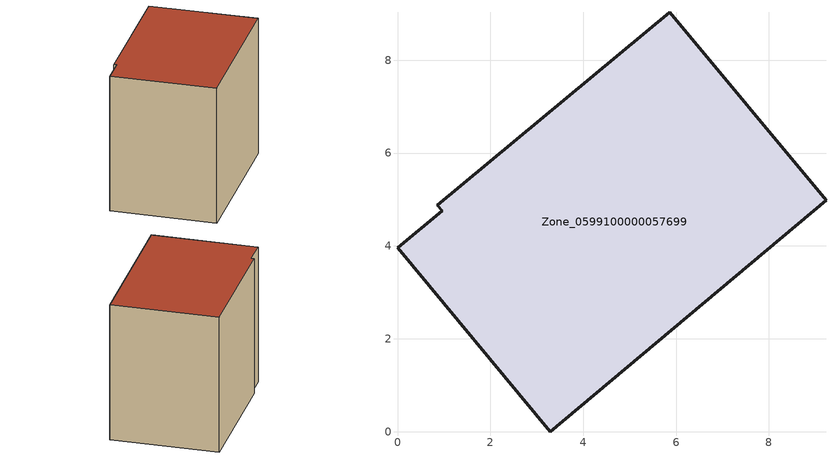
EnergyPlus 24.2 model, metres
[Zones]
Zone_0599100000057699
 floor ground (C_G): 9.23,4.98 3.29,0 0,3.96 0.96,4.76 0.86,4.87 5.86,9.03 z0
 wall outside (C_F): 9.23,4.98 5.86,9.03 0.86,4.87 0.96,4.76 0,3.96 3.29,0 9.23,4.98 z0:6.98
 roof outside (C_R): 3.29,0 9.23,4.98 5.86,9.03 0.86,4.87 0.96,4.76 0,3.96 z6.98
[BUILDING]
Pand.0599100000057699: North Axis=0; Terrain=City; Loads Convergence Tolerance Value=0.04; Temperature Convergence Tolerance Value=0.4; Solar Distribution=FullExterior; Maximum Number of Warmup Days=25; Minimum Number of Warmup Days=1
[Site:Location]
Rotterdam.The.Hague.AP_ZH_NLD Design_Conditions: Latitude=51.96; Longitude=4.45; Time Zone=1; Elevation=-4.5
[SITE:GROUNDTEMPERATURE:BUILDINGSURFACE]
18, 18, 18, 18, 18, 18, 18, 18, 18, 18, 18, 18
[MATERIAL] Thermal Absorptance=0.9; Solar Absorptance=0.7; Visible Absorptance=0.7
Name | Roughness | Thickness | Conductivity | Density | Specific Heat
G.TC.1946 | MediumSmooth | 0.15 | 1 | 540 | 1210
F.TC.1946 | Rough | 0.3 | 0.857143 | 1920 | 840
R.TC.1946 | MediumRough | 0.2 | 0.909091 | 1500 | 1000
[CONSTRUCTION]
C_G: G.TC.1946
C_F: F.TC.1946
C_R: R.TC.1946
[ZONE]
Zone_0599100000057699: Type=1; Multiplier=1; Ceiling Height=Autocalculate; Volume=Autocalculate; Floor Area=autocalculate; Part of Total Floor Area=Yes
[ZONEINFILTRATION:DESIGNFLOWRATE]
Infil_Zone_0599100000057699: Zone or ZoneList or Space or SpaceList=Zone_0599100000057699; Schedule=AlwaysOn; Design Flow Rate Calculation Method=Flow/Area; Flow Rate per Floor Area=0.003; Constant Term Coefficient=1; Temperature Term Coefficient=0; Velocity Term Coefficient=0; Velocity Squared Term Coefficient=0
[HVACTEMPLATE:ZONE:IDEALLOADSAIRSYSTEM]
Zone_0599100000057699: Maximum Heating Supply Air Temperature=50; Minimum Cooling Supply Air Temperature=13; Maximum Heating Supply Air Humidity Ratio=0.0156; Minimum Cooling Supply Air Humidity Ratio=0.0077; Heating Limit=NoLimit; Cooling Limit=NoLimit; Dehumidification Control Type=ConstantSensibleHeatRatio; Cooling Sensible Heat Ratio=0.7; Dehumidification Setpoint=60; Humidification Control Type=None; Humidification Setpoint=30; Outdoor Air Method=None; Outdoor Air Flow Rate per Person=0.00944; Outdoor Air Flow Rate per Zone Floor Area=0; Outdoor Air Flow Rate per Zone=0; Demand Controlled Ventilation Type=None; Outdoor Air Economizer Type=NoEconomizer; Heat Recovery Type=None; Sensible Heat Recovery Effectiveness=0.7; Latent Heat Recovery Effectiveness=0.65
[ZONECONTROL:THERMOSTAT]
ThermostatControl_Zone_0599100000057699: Zone or ZoneList=Zone_0599100000057699; Control Type Schedule=DualSetpointControlType; Control 1=Thermostat_Zone_0599100000057699; Temperature Difference Between Cutout And Setpoint=0
[THERMOSTATSETPOINT:DUALSETPOINT]
Thermostat_Zone_0599100000057699: Heating Setpoint Temperature Schedule=HeatingSetpoint_Zone_0599100000057699; Cooling Setpoint Temperature Schedule=CoolingSetpoint_Zone_0599100000057699
[SCHEDULE:COMPACT]
HeatingSetpoint_Zone_0599100000057699: Through: 12/31, For: AllDays, Until: 24:00, 21
CoolingSetpoint_Zone_0599100000057699: Through: 12/31, For: AllDays, Until: 24:00, 24
DualSetpointControlType: Through: 12/31, For: AllDays, Until: 24:00, 4
AlwaysOn: Through: 12/31, For: AllDays, Until: 24:00, 1
